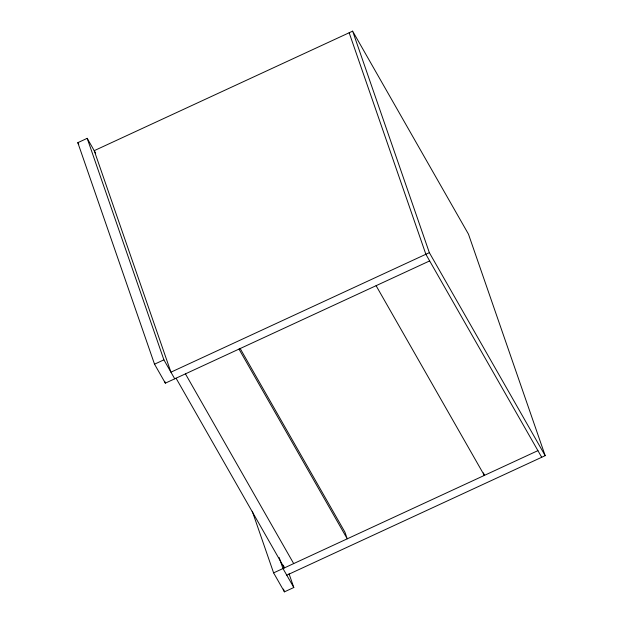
<?xml version="1.0" encoding="UTF-8"?>
<svg xmlns="http://www.w3.org/2000/svg" width="623" height="623" viewBox="0 0 623 623"><rect width="100%" height="100%" fill="white"/><g stroke="black" fill="none" stroke-linecap="round" stroke-linejoin="round"><path stroke-width="0.93" d="M429.652 260.912L165.352 383.153L154.527 364.182L77.82 142.667L87.197 138.337L95.669 153.18M352.641 31.15L94.229 150.665L170.936 372.18L429.348 252.658L352.641 31.15L468.473 234.155L545.18 455.662L286.767 575.185M154.527 364.182L163.896 359.845L87.197 138.337M289.033 573.728L293.807 587.512L284.431 591.85L273.606 572.88L537.906 450.639M429.348 252.658L545.18 455.662M541.699 457.274L425.867 254.27L349.16 32.762M376.097 285.684L484.351 475.404L483.487 472.896M240.05 348.312L344.932 532.135L347.245 538.817L238.991 349.098M77.82 142.667L78.763 144.318M185.436 373.862L293.69 563.589M176.06 378.2L284.314 567.927L283.372 565.193M163.896 359.845L174.728 378.815M293.807 587.512L282.982 568.542L279.159 557.515M283.481 589.093L284.431 591.85M252.284 511.296L273.606 572.88M164.713 381.315L165.352 383.153"/></g></svg>
